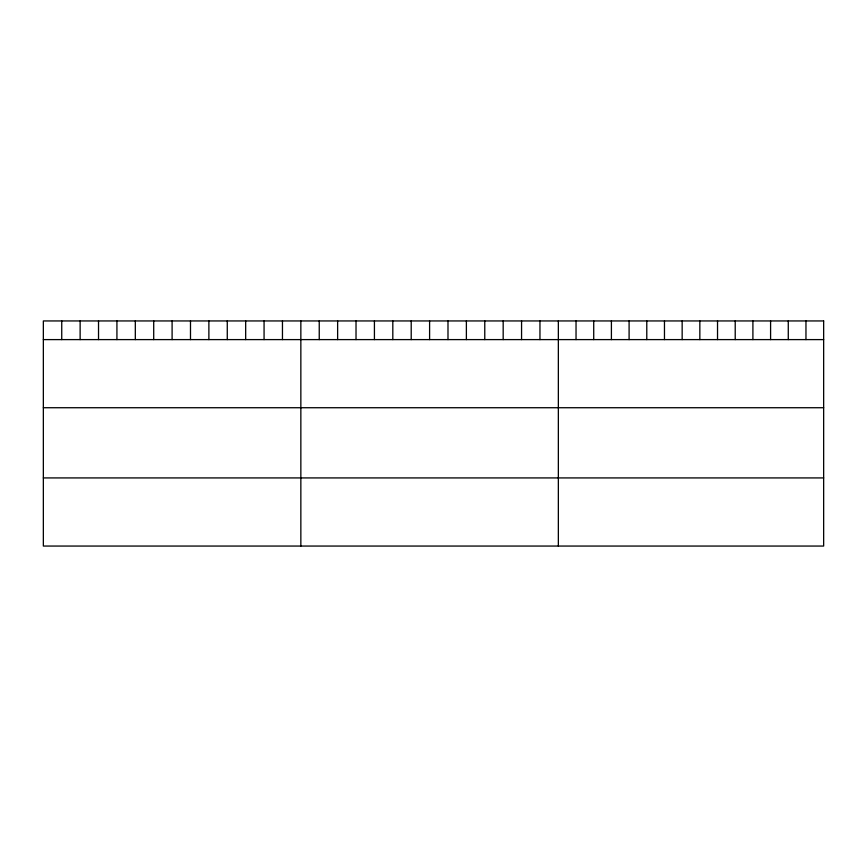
<?xml version="1.0" encoding="UTF-8"?>
<svg xmlns="http://www.w3.org/2000/svg" width="867" height="867" viewBox="0 0 867 867"><rect width="100%" height="100%" fill="white"/><g stroke="black" fill="none" stroke-linecap="round" stroke-linejoin="round"><path stroke-width="1.3" d="M43.35 339.604L823.65 339.604M43.35 407.728L823.65 407.728M43.35 477.923L823.65 477.923M805.963 320.942L805.963 339.604M788.276 320.942L788.276 339.604M770.59 320.942L770.59 339.604M752.903 320.942L752.903 339.604M735.216 320.942L735.216 339.604M717.529 320.942L717.529 339.604M699.842 320.942L699.842 339.604M682.156 320.942L682.156 339.604M664.469 320.942L664.469 339.604M646.782 320.942L646.782 339.604M629.095 320.942L629.095 339.604M611.408 320.942L611.408 339.604M593.722 320.942L593.722 339.604M576.035 320.942L576.035 339.604M558.348 320.942L558.348 546.058M539.957 320.942L539.957 339.604M521.566 320.942L521.566 339.604M503.174 320.942L503.174 339.604M484.772 320.942L484.772 339.604M466.381 320.942L466.381 339.604M447.99 320.942L447.99 339.604M429.598 320.942L429.598 339.604M411.207 320.942L411.207 339.604M392.816 320.942L392.816 339.604M374.425 320.942L374.425 339.604M356.023 320.942L356.023 339.604M337.631 320.942L337.631 339.604M319.24 320.942L319.24 339.604M300.849 320.942L300.849 546.058M282.458 320.942L282.458 339.604M264.067 320.942L264.067 339.604M245.675 320.942L245.675 339.604M227.273 320.942L227.273 339.604M208.882 320.942L208.882 339.604M190.491 320.942L190.491 339.604M172.1 320.942L172.1 339.604M153.708 320.942L153.708 339.604M135.317 320.942L135.317 339.604M116.926 320.942L116.926 339.604M98.524 320.942L98.524 339.604M80.132 320.942L80.132 339.604M61.741 320.942L61.741 339.604M823.65 320.942L43.35 320.942L43.35 546.058L823.65 546.058L823.65 320.942"/></g></svg>
